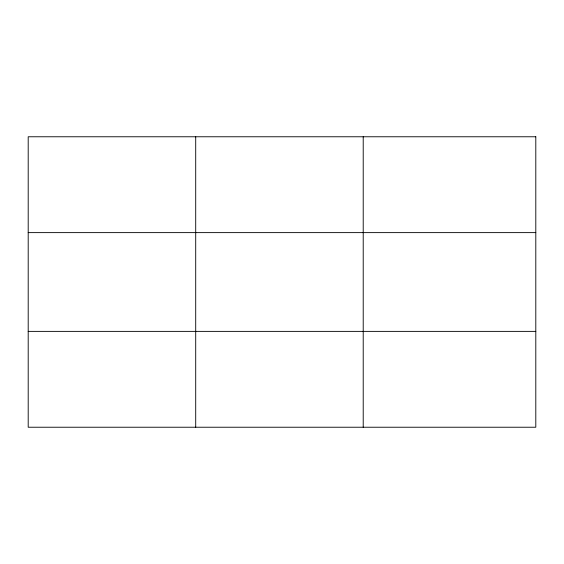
<?xml version="1.0" encoding="UTF-8"?>
<svg xmlns="http://www.w3.org/2000/svg" width="564" height="564" viewBox="0 0 564 564"><rect width="100%" height="100%" fill="white"/><g stroke="black" fill="none" stroke-linecap="round" stroke-linejoin="round"><path stroke-width="0.85" d="M195.708 136.77L195.708 427.23M363.216 136.77L363.216 427.23M28.2 232.622L535.8 232.622M28.2 331.378L535.8 331.378M535.8 136.77L535.8 427.23L28.2 427.23L28.2 136.77L535.8 136.77"/></g></svg>
